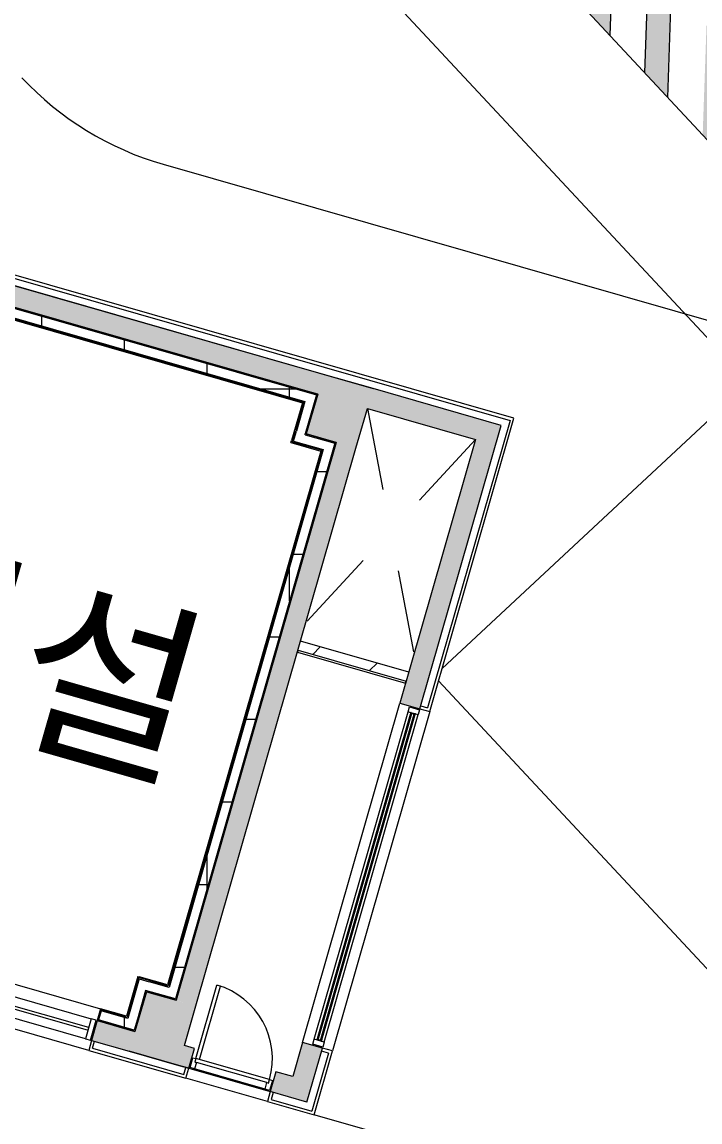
# Model space of a CAD drawing. Header units: millimetres. Extents: x -71377 to 516042, y -145869 to 441446.
# Drawn here: x 212178 to 218744, y 60050 to 70705 of the extents above; entities that cross this region are included whole.
import ezdxf

# ---------------------------------------------------------------- set-up
doc = ezdxf.new("R2010")
doc.units = ezdxf.units.MM
doc.header["$LTSCALE"] = 1000
doc.linetypes.add('_점선_S_', pattern=[1.6, 0.8, -0.8])
for name, color, linetype, lineweight in [('06', 6, 'Continuous', 5), ('08', 8, 'Continuous', 5), ('A-door', 4, 'Continuous', 5), ('A-door-hdln', 8, 'Continuous', 5), ('A-ele-8', 8, 'Continuous', 5), ('A-fnsh', 5, 'Continuous', 5), ('A-fnsh-4', 4, 'Continuous', 5), ('A-hat', 251, 'Continuous', 5), ('A-insu', 251, 'Continuous', 5), ('A-text-1', 3, 'Continuous', 5), ('A-wind', 4, 'Continuous', 5), ('A-wind-hdln', 8, 'Continuous', 5), ('A_bwall', 3, 'Continuous', 5), ('A_cwall', 2, 'Continuous', 5), ('A_fnsh', 5, 'Continuous', 5), ('A_fnsh-4', 4, 'Continuous', 5), ('AA_오픈', 8, '_점선_S_', 5), ('S-ccol', 2, 'Continuous', 5), ('조경라인_dwg', 8, 'Continuous', 5)]:
    doc.layers.add(name, color=color, linetype=linetype, lineweight=lineweight)
doc.styles.add('나눔고딕_3', font='NanumGothic.ttf', dxfattribs={"height": 1400})
pattern_1 = [(0, (165969.5, 243949.9), (0, 800), []), (90, (165969.5, 243949.9), (-800, 5e-14), [])]

# ---------------------------------------------------------------- blocks, each defined once
blk = doc.blocks.new('시스템 패널 - 유리 패널-6792346-지반층 배치도')
at = {"layer": 'A-wind'}
for p, q in [((925, 12.5), (-925, 12.5)), ((-925, 12.5), (-925, -12.5)), ((925, -12.5), (925, 12.5)), ((-925, -12.5), (925, -12.5))]:
    blk.add_line(p, q, dxfattribs=at)
blk = doc.blocks.new('직사각형 멀리언 - 50 x 200mm-6792344-지반층 배치도')
at = {"layer": 'A-wind-hdln'}
for p, q in [((-75450, -198987), (-73671, -199497)), ((-73727, -199689), (-75505, -199179))]:
    blk.add_line(p, q, dxfattribs=at)
blk = doc.blocks.new('직사각형 멀리언 - 50 x 200mm-4012412-지반층 배치도')
at = {"layer": 'A-wind'}
for p, q in [((-25, 100), (25, 100)), ((-25, -100), (-25, 100)), ((25, 100), (25, -100)), ((25, -100), (-25, -100))]:
    blk.add_line(p, q, dxfattribs=at)
blk = doc.blocks.new('그릴창_고정_ - _A_AG_34X20-8300254-지반층 배치도')
at = {"layer": 'A-wind'}
for p, q in [((-1700, 0), (-1650, 0)), ((-1700, -100), (-1700, 0)), ((-1650, -100), (-1700, -100)), ((-1635, -28), (-1650, -28)), ((-1650, -28), (-1650, -30)), ((-1650, -30), (-1648.5, -30)), ((-1648.5, -70.4), (-1650, -70.4)), ((-1650, -70.4), (-1650, -72.4)), ((-1650, -72.4), (-1635, -72.4)), ((-1648.5, -30), (-1648.5, -29.1)), ((-1648.5, -29.1), (-1644.1, -29.1)), ((-1648.5, -71.3), (-1648.5, -70.4)), ((-1644.1, -71.3), (-1648.5, -71.3)), ((-1644.1, -29.1), (-1644.1, -71.3)), ((-1643, -71.3), (-1643, -29.1)), ((-1643, -29.1), (-1636.1, -29.1)), ((-1636.1, -71.3), (-1643, -71.3)), ((-1636.1, -29.1), (-1636.1, -32)), ((-1636.1, -32), (-1635, -32)), ((-1635, -68.4), (-1636.1, -68.4)), ((-1636.1, -68.4), (-1636.1, -71.3)), ((-1635, -28), (1635, -28)), ((-1635, -32), (-1635, -28)), ((1635, -32), (-1635, -32)), ((-1635, -68.4), (1635, -68.4)), ((-1635, -72.4), (-1635, -68.4)), ((-1635, -72.4), (1635, -72.4)), ((1650, -28), (1635, -28)), ((1635, -28), (1635, -32)), ((1635, -32), (1636.1, -32)), ((1636.1, -68.4), (1635, -68.4)), ((1635, -68.4), (1635, -72.4)), ((1635, -72.4), (1650, -72.4)), ((1636.1, -32), (1636.1, -29.1)), ((1636.1, -29.1), (1643, -29.1)), ((1636.1, -71.3), (1636.1, -68.4)), ((1643, -71.3), (1636.1, -71.3)), ((1643, -29.1), (1643, -71.3)), ((1644.1, -71.3), (1644.1, -29.1)), ((1644.1, -29.1), (1648.5, -29.1)), ((1648.5, -71.3), (1644.1, -71.3)), ((1648.5, -29.1), (1648.5, -30)), ((1648.5, -30), (1650, -30)), ((1650, -70.4), (1648.5, -70.4)), ((1648.5, -70.4), (1648.5, -71.3)), ((1650, 0), (1700, 0)), ((1650, -30), (1650, -28)), ((1650, -72.4), (1650, -70.4)), ((1700, -100), (1650, -100)), ((1700, 0), (1700, -100))]:
    blk.add_line(p, q, dxfattribs=at)
at = {"layer": 'A-wind-hdln'}
for p, q in [((-1650, -100), (-1650, 0)), ((-1650, 0), (1650, 0)), ((-1650, -100), (1650, -100)), ((-1643, -32.7), (1643, -32.7)), ((-1643, -38.8), (1643, -38.8)), ((-1643, -61.6), (1643, -61.6)), ((-1643, -67.7), (1643, -67.7)), ((1650, 0), (1650, -100))]:
    blk.add_line(p, q, dxfattribs=at)
blk = doc.blocks.new('외여닫이문 - _A_SD_8x21_씰FL_20_원형_-8030769-지반층 배치도')
at = {"layer": 'A-door'}
for p, q in [((-400, 90), (-355, 90)), ((-400, -10), (-400, 90)), ((-370, 25), (-370, -10)), ((-355, 25), (-370, 25)), ((-355, 90), (-355, 25)), ((355, 90), (400, 90)), ((355, 25), (355, 90)), ((370, 25), (355, 25)), ((370, -10), (370, 25)), ((400, 90), (400, -10)), ((-370, -10), (-400, -10)), ((335, -10), (335, -750)), ((335, -10), (370, -10)), ((370, -10), (370, -750)), ((400, -10), (370, -10)), ((335, -750), (370, -750))]:
    blk.add_line(p, q, dxfattribs=at)
at = {"layer": 'A-door-hdln'}
for p, q in [((-355, 90), (355, 90)), ((-355, 25), (355, 25)), ((-370, -10), (370, -10))]:
    blk.add_line(p, q, dxfattribs=at)
blk.add_arc((370, -10), 740, 180, 270, dxfattribs=at)
blk = doc.blocks.new('조경라인_dwg_소방차전용주차구역_7x12_-V131-지반층 배치도')
at = {"layer": '08'}
h = blk.add_hatch(color=256, dxfattribs=at)
h.paths.add_polyline_path([(0, 34), (750, 784), (750, 1110), (0, 360)])
h.paths.add_polyline_path([(461, 0), (786, 0), (1536, 750), (1211, 750)])
h.paths.add_polyline_path([(0, 854), (750, 1604), (750, 1930), (0, 1180)])
h.paths.add_polyline_path([(1281, 0), (1606, 0), (2356, 750), (2031, 750), (1928, 647)])
h.paths.add_polyline_path([(0, 1675), (750, 2425), (750, 2750), (0, 2000)])
h.paths.add_polyline_path([(2101, 0), (2426, 0), (3176, 750), (2851, 750), (2353, 252)])
h.paths.add_polyline_path([(0, 2495), (750, 3245), (750, 3570), (0, 2820)])
h.paths.add_polyline_path([(2921, 0), (3247, 0), (3997, 750), (3671, 750)])
h.paths.add_polyline_path([(0, 3315), (750, 4065), (750, 4390), (0, 3640)])
h.paths.add_polyline_path([(3742, 0), (4067, 0), (4817, 750), (4492, 750)])
h.paths.add_polyline_path([(0, 4135), (750, 4885), (750, 5211), (0, 4461)])
h.paths.add_polyline_path([(4562, 0), (4887, 0), (5637, 750), (5312, 750), (5157, 595)])
h.paths.add_polyline_path([(0, 4956), (750, 5706), (750, 6031), (0, 5281)])
h.paths.add_polyline_path([(5382, 0), (5707, 0), (7000, 1293), (7000, 1618), (6250, 868), (6250, 750), (6132, 750)])
h.paths.add_polyline_path([(0, 5776), (750, 6526), (750, 6851), (0, 6101)])
h.paths.add_polyline_path([(6202, 0), (6528, 0), (7000, 472), (7000, 798)])
h.paths.add_polyline_path([(0, 6596), (750, 7346), (745, 7666), (0, 6921)])
h.paths.add_polyline_path([(6250, 1363), (7000, 2113), (7000, 2438), (6250, 1688), (6250, 1635)])
h.paths.add_polyline_path([(0, 7416), (750, 8166), (750, 8492), (0, 7742), (0, 7418)])
h.paths.add_polyline_path([(6250, 2183), (7000, 2933), (7000, 3258), (6250, 2508)])
h.paths.add_polyline_path([(0, 8237), (750, 8987), (750, 9312), (0, 8562), (0, 8361)])
h.paths.add_polyline_path([(6250, 3003), (7000, 3753), (7000, 4079), (6250, 3329)])
h.paths.add_polyline_path([(0, 9057), (750, 9807), (750, 10132), (0, 9382)])
h.paths.add_polyline_path([(6250, 3824), (7000, 4574), (7000, 4899), (6250, 4149)])
h.paths.add_polyline_path([(0, 9877), (750, 10627), (750, 10952), (0, 10202)])
h.paths.add_polyline_path([(6250, 4644), (7000, 5394), (7000, 5719), (6250, 4969)])
h.paths.add_polyline_path([(0, 10697), (1303, 12000), (977, 12000), (0, 11023)])
h.paths.add_polyline_path([(6250, 5464), (7000, 6214), (7000, 6539), (6250, 5789)])
h.paths.add_polyline_path([(0, 11518), (482, 12000), (157, 12000), (0, 11843)])
h.paths.add_polyline_path([(6250, 6284), (7000, 7034), (7000, 7360), (6250, 6610)])
h.paths.add_polyline_path([(1048, 11250), (1373, 11250), (2123, 12000), (1798, 12000)])
h.paths.add_polyline_path([(6250, 7104), (7000, 7854), (7000, 8180), (6250, 7430)])
h.paths.add_polyline_path([(1868, 11250), (2193, 11250), (2943, 12000), (2618, 12000)])
h.paths.add_polyline_path([(6250, 7925), (7000, 8675), (7000, 9000), (6250, 8250)])
h.paths.add_polyline_path([(2688, 11250), (3013, 11250), (3763, 12000), (3438, 12000)])
h.paths.add_polyline_path([(3508, 11250), (3834, 11250), (4584, 12000), (4258, 12000)])
h.paths.add_polyline_path([(6250, 8745), (7000, 9495), (7000, 9820), (6250, 9070)])
h.paths.add_polyline_path([(4329, 11250), (4654, 11250), (5404, 12000), (5079, 12000)])
h.paths.add_polyline_path([(6250, 9565), (7000, 10315), (7000, 10640), (6250, 9890)])
h.paths.add_polyline_path([(5149, 11250), (5474, 11250), (6224, 12000), (5899, 12000)])
h.paths.add_polyline_path([(6250, 10385), (7000, 11135), (7000, 11461), (6250, 10711)])
h.paths.add_polyline_path([(5969, 11250), (6250, 11250), (6250, 11206), (7000, 11956), (7000, 12000), (6719, 12000)])
for p, q in [((0, 9057), (750, 9807)), ((0, 8562), (750, 9312)), ((0, 8237), (750, 8987))]:
    blk.add_line(p, q, dxfattribs=at)
at = {"layer": '08', "flags": 128}
blk.add_lwpolyline([(7000, 0), (7000, 12000), (0, 12000), (0, 0)], close=True, dxfattribs=at)
blk = doc.blocks.new('조경라인_dwg_소방차전용주차구역-7862190-지반층 배치도')
at = {"rotation": 42.99977243167654}
blk.add_blockref('조경라인_dwg_소방차전용주차구역_7x12_-V131-지반층 배치도', (150898, -31614), dxfattribs=at)
blk = doc.blocks.new('조경라인_dwg-6847807-지반층 배치도')
at = {"layer": '06'}
for p, q in [((213546, 69327), (219793, 67536)), ((219565, 58830), (215006, 60118))]:
    blk.add_line(p, q, dxfattribs=at)
blk.add_arc((214372, 72211), 3000, 223, 254, dxfattribs=at)
blk.add_blockref('조경라인_dwg_소방차전용주차구역-7862190-지반층 배치도', (73152, 95564))

msp = doc.modelspace()

# ---------------------------------------------------------------- hatches: boundary and pattern name
at = {"layer": 'A-hat'}
for points in [[(215041.9, 67098.8), (215097, 67291.1), (211434.6, 68341.3), (211379.4, 68149), (214733.6, 67187.2)], [(215412.2, 66576.5), (215577.6, 67153.3), (215097, 67291.1), (214931.6, 66714.3), (215220, 66631.6)], [(216570.3, 66660.6), (216625.4, 66852.8), (215577.6, 67153.3), (215522.5, 66961), (216152.8, 66780.3)], [(216058.3, 64149.4), (216817.6, 66797.7), (216625.4, 66852.8), (215866, 64204.6), (215923.9, 64188)], [(213863.1, 61174.2), (215412.2, 66576.5), (215220, 66631.6), (213670.9, 61229.4)], [(213697.8, 60597.5), (213863.1, 61174.2), (213382.5, 61312), (213217.1, 60735.3), (213314.4, 60707.4)], [(212907, 61032.3), (212851.9, 60840), (213217.1, 60735.3), (213272.3, 60927.5)], [(214937.8, 60241.9), (215060.5, 60669.7), (214868.2, 60724.8), (214745.5, 60297), (214800.7, 60281.2)]]:
    msp.add_hatch(color=256, dxfattribs=at).paths.add_polyline_path(points)
h = msp.add_hatch(dxfattribs=at)
h.set_pattern_fill('FP_13', color=256, scale=1000, style=0, pattern_type=2)
h.set_pattern_definition(pattern_1)
h.paths.add_polyline_path([(214918.2, 67030.3), (214943, 67116.8), (211386.3, 68136.6), (211361.5, 68050.1), (214908.5, 67033)])
h = msp.add_hatch(dxfattribs=at)
h.set_pattern_fill('FP_13', color=256, scale=1000, style=0, pattern_type=2)
h.set_pattern_definition(pattern_1)
h.paths.add_polyline_path([(213688.8, 61328.2), (215207.6, 66624.8), (215121.1, 66649.6), (213602.3, 61353)])
h = msp.add_hatch(dxfattribs=at)
h.set_pattern_fill('FP_12', color=256, scale=1000, style=0, pattern_type=2)
h.set_pattern_definition([(45, (165969.5, 243949.9), (-353.5534, 353.5534), [])])
h.paths.add_polyline_path([(215899.1, 64319.9), (215923.9, 64406.4), (214876.1, 64706.9), (214851.3, 64620.3)])
h = msp.add_hatch(color=256, dxfattribs=at)
h.paths.add_polyline_path([(215060.5, 60669.7), (215088, 60765.8), (214895.8, 60820.9), (214868.2, 60724.8), (214895.8, 60716.9)])
h.paths.add_polyline_path([(216030.7, 64053.3), (216058.3, 64149.4), (215866, 64204.6), (215838.4, 64108.4)])
h = msp.add_hatch(dxfattribs=at)
h.set_pattern_fill('FP_13', color=256, scale=1000, style=0, pattern_type=2)
h.set_pattern_definition(pattern_1)
h.paths.add_polyline_path([(213265.4, 60939.9), (213290.2, 61026.4), (212944.2, 61125.7), (212919.4, 61039.1)])
h = msp.add_hatch(color=256, dxfattribs=at)
h.paths.add_polyline_path([(214745.5, 60297), (214800.7, 60489.3), (214637.3, 60536.1), (214582.1, 60343.9), (214733.6, 60300.4)])
h.paths.add_polyline_path([(213793.9, 60569.9), (213849, 60762.2), (213752.9, 60789.7), (213697.8, 60597.5), (213765.1, 60578.2)])

# ---------------------------------------------------------------- linework, layer by layer
at = {"layer": 'A-ele-8'}
for p, q in [((214895.8, 60820.9), (215838.4, 64108.4)), ((216126.8, 64025.7), (215184.1, 60738.2)), ((210037, 61980.1), (212940.1, 61147.6)), ((212824.3, 60743.9), (209921.3, 61576.3)), ((214554.6, 60247.8), (213766.3, 60473.8))]:
    msp.add_line(p, q, dxfattribs=at)
at = {"layer": 'A-fnsh'}
for p, q in [((210829, 76208.9), (219217.5, 67213.2)), ((219217.5, 67213.2), (216246.3, 64442.6)), ((214783.2, 66632.1), (214788.7, 66651.3)), ((216211.8, 64322.1), (222851.4, 57202)), ((213300.2, 61460.5), (213314.4, 61456.4)), ((213793.9, 60569.9), (214582.1, 60343.9))]:
    msp.add_line(p, q, dxfattribs=at)
at = {"layer": 'A-fnsh-4'}
for p, q in [((211454.9, 68013), (214905.8, 67023.4)), ((214905.8, 67023.4), (214825.9, 66744.7)), ((214795.5, 66638.9), (214825.9, 66744.7)), ((214795.5, 66638.9), (215083.9, 66556.2)), ((215083.9, 66556.2), (213595.5, 61365.4)), ((213307.1, 61448.1), (213196.8, 61063.6)), ((213595.5, 61365.4), (213307.1, 61448.1)), ((212946.9, 61135.3), (212916.6, 61029.5)), ((213196.8, 61063.6), (212946.9, 61135.3))]:
    msp.add_line(p, q, dxfattribs=at)
at = {"layer": 'A-insu'}
for p, q in [((204518.6, 70324.4), (215577.6, 67153.3)), ((213697.8, 60597.5), (213217.1, 60735.3))]:
    msp.add_line(p, q, dxfattribs=at)
at = {"layer": 'A_bwall'}
for p, q in [((215923.9, 64406.4), (214876.1, 64706.9)), ((214851.3, 64620.3), (215899.1, 64319.9))]:
    msp.add_line(p, q, dxfattribs=at)
at = {"layer": 'A_cwall'}
for p, q in [((215097, 67291.1), (211434.6, 68341.3)), ((211379.4, 68149), (215041.9, 67098.8)), ((216817.6, 66797.7), (215577.6, 67153.3)), ((215522.5, 66961), (216570.3, 66660.6)), ((216030.7, 64053.3), (216817.6, 66797.7)), ((215220, 66631.6), (213670.9, 61229.4)), ((216570.3, 66660.6), (215838.4, 64108.4)), ((213863.1, 61174.2), (215412.2, 66576.5)), ((215838.4, 64108.4), (216030.7, 64053.3)), ((212907, 61032.3), (212851.9, 60840)), ((213272.3, 60927.5), (212907, 61032.3)), ((212851.9, 60840), (213217.1, 60735.3)), ((213849, 60762.2), (213752.9, 60789.7)), ((213793.9, 60569.9), (213849, 60762.2)), ((214895.8, 60820.9), (214800.7, 60489.3)), ((215088, 60765.8), (214895.8, 60820.9)), ((214937.8, 60241.9), (215088, 60765.8)), ((213697.8, 60597.5), (213793.9, 60569.9)), ((213793.9, 60569.9), (213697.8, 60597.5)), ((214637.3, 60536.1), (214582.1, 60343.9)), ((214800.7, 60489.3), (214637.3, 60536.1)), ((214937.8, 60241.9), (214582.1, 60343.9))]:
    msp.add_line(p, q, dxfattribs=at)
at = {"layer": 'A_fnsh'}
for p, q in [((214926.5, 67131.9), (211379.4, 68149)), ((211386.3, 68136.6), (215029.5, 67092)), ((211448, 68025.3), (214918.2, 67030.3)), ((211461.7, 68000.6), (214893.4, 67016.6)), ((215041.9, 67098.8), (214926.5, 67131.9)), ((214918.2, 67030.3), (214835.5, 66741.9)), ((215029.5, 67092), (214922, 66717.1)), ((214931.6, 66714.3), (215041.9, 67098.8)), ((214893.4, 67016.6), (214788.7, 66651.3)), ((214807.9, 66645.8), (214835.5, 66741.9)), ((214919.2, 66707.5), (214922, 66717.1)), ((214919.2, 66707.5), (215207.6, 66624.8)), ((215220, 66631.6), (214931.6, 66714.3)), ((215207.6, 66624.8), (213664, 61241.7)), ((213670.9, 61229.4), (215220, 66631.6)), ((214783.2, 66632.1), (215071.5, 66549.4)), ((214807.9, 66645.8), (215096.3, 66563.1)), ((215071.5, 66549.4), (213588.6, 61377.8)), ((215096.3, 66563.1), (213602.3, 61353)), ((214851.3, 64620.3), (214845.8, 64601.1)), ((214845.8, 64601.1), (215893.6, 64300.7)), ((215893.6, 64300.7), (215899.1, 64319.9)), ((213300.2, 61460.5), (213190, 61076)), ((213314, 61435.7), (213203.7, 61051.2)), ((213314, 61435.7), (213410.1, 61408.2)), ((213588.6, 61377.8), (213314.4, 61456.4)), ((213602.3, 61353), (213410.1, 61408.2)), ((213272.3, 60927.5), (213382.5, 61312)), ((213375.7, 61324.4), (213295.7, 61045.6)), ((213664, 61241.7), (213375.7, 61324.4)), ((213382.5, 61312), (213670.9, 61229.4)), ((212940.1, 61147.6), (212907, 61032.3)), ((213190, 61076), (212940.1, 61147.6)), ((213203.7, 61051.2), (212944.2, 61125.7)), ((212907, 61032.3), (213272.3, 60927.5)), ((213265.4, 60939.9), (212919.4, 61039.1)), ((213295.7, 61045.6), (213265.4, 60939.9))]:
    msp.add_line(p, q, dxfattribs=at)
at = {"layer": 'A_fnsh-4'}
for p, q in [((204578.3, 70380.1), (216904.2, 66845.7)), ((216941.3, 66866.3), (204603.9, 70404)), ((216904.2, 66845.7), (216106.3, 64062.8)), ((216126.8, 64025.7), (216941.3, 66866.3)), ((216030.7, 64053.3), (216126.8, 64025.7)), ((216039, 64082.1), (216106.3, 64062.8)), ((212851.9, 60840), (212824.3, 60743.9)), ((212824.3, 60743.9), (213766.3, 60473.8)), ((212861.4, 60764.5), (212880.7, 60831.8)), ((212861.4, 60764.5), (213745.8, 60510.9)), ((215006.4, 60118.2), (215184.1, 60738.2)), ((215147, 60717.7), (215079.7, 60736.9)), ((215184.1, 60738.2), (215088, 60765.8)), ((215147, 60717.7), (214985.8, 60155.3)), ((213745.8, 60510.9), (213765.1, 60578.2)), ((213766.3, 60473.8), (213793.9, 60569.9)), ((214582.1, 60343.9), (214554.6, 60247.8)), ((214611, 60335.6), (214591.7, 60268.3)), ((214554.6, 60247.8), (215006.4, 60118.2)), ((214591.7, 60268.3), (214985.8, 60155.3))]:
    msp.add_line(p, q, dxfattribs=at)
at = {"layer": 'AA_오픈'}
for p, q in [((215522.5, 66961), (215973.1, 64578.1)), ((216570.3, 66660.6), (214928.5, 64889.5))]:
    msp.add_line(p, q, dxfattribs=at)
at = {"layer": 'S-ccol'}
for p, q in [((215577.6, 67153.3), (215097, 67291.1)), ((215041.9, 67098.8), (214931.6, 66714.3)), ((215412.2, 66576.5), (215522.5, 66961)), ((214931.6, 66714.3), (215220, 66631.6)), ((213382.5, 61312), (213272.3, 60927.5)), ((213670.9, 61229.4), (213382.5, 61312)), ((213752.9, 60789.7), (213863.1, 61174.2)), ((213217.1, 60735.3), (213697.8, 60597.5))]:
    msp.add_line(p, q, dxfattribs=at)

# ---------------------------------------------------------------- block references
at = {"layer": 'A-door-hdln', "rotation": 164.0000012484649}
msp.add_blockref('외여닫이문 - _A_SD_8x21_씰FL_20_원형_-8030769-지반층 배치도', (214215.6, 60553), dxfattribs=at)
at = {"layer": 'A-wind', "rotation": 74.00000124847631}
msp.add_blockref('그릴창_고정_ - _A_AG_34X20-8300254-지반층 배치도', (215463.2, 62437.1), dxfattribs=at)
at = {"layer": 'A-wind-hdln'}
msp.add_blockref('직사각형 멀리언 - 50 x 200mm-6792344-지반층 배치도', (286520.7, 260545.9), dxfattribs=at)
at = {"layer": 'A-wind-hdln', "rotation": 164.0000012484651}
msp.add_blockref('시스템 패널 - 유리 패널-6792346-지반층 배치도', (211932.6, 61207.7), dxfattribs=at)
at = {"layer": 'A-wind-hdln', "extrusion": (0, 0, -1), "rotation": 15.99999875153492}
msp.add_blockref('직사각형 멀리언 - 50 x 200mm-4012412-지반층 배치도', (-212845.8, 60945.8), dxfattribs=at)
at = {"layer": '조경라인_dwg', "rotation": 8.537736462515947e-07}
msp.add_blockref('조경라인_dwg-6847807-지반층 배치도', (0, 0), dxfattribs=at)

# ---------------------------------------------------------------- texts
at = {"layer": 'A-text-1', "insert": (203923.1, 67644.3), "char_height": 1400, "width": 13174.238, "attachment_point": 1, "rotation": 344, "line_spacing_factor": 1.2, "style": '나눔고딕_3'}
msp.add_mtext('\\pxt9.07143,18.14286,27.21429,36.28571,45.35714,54.42857,63.5,72.57143,81.64286,90.71429,99.78571,108.85714,117.92857,127,136.07143,145.14286,154.21429,163.28571,172.35714,181.42857,190.5,199.57143,208.64286,217.71429,226.78571,235.85714,244.92857,254,263.07143,272.14286,281.21429,290.28571;{근린생활시설}', dxfattribs=at)

doc.saveas('drawing.dxf')
